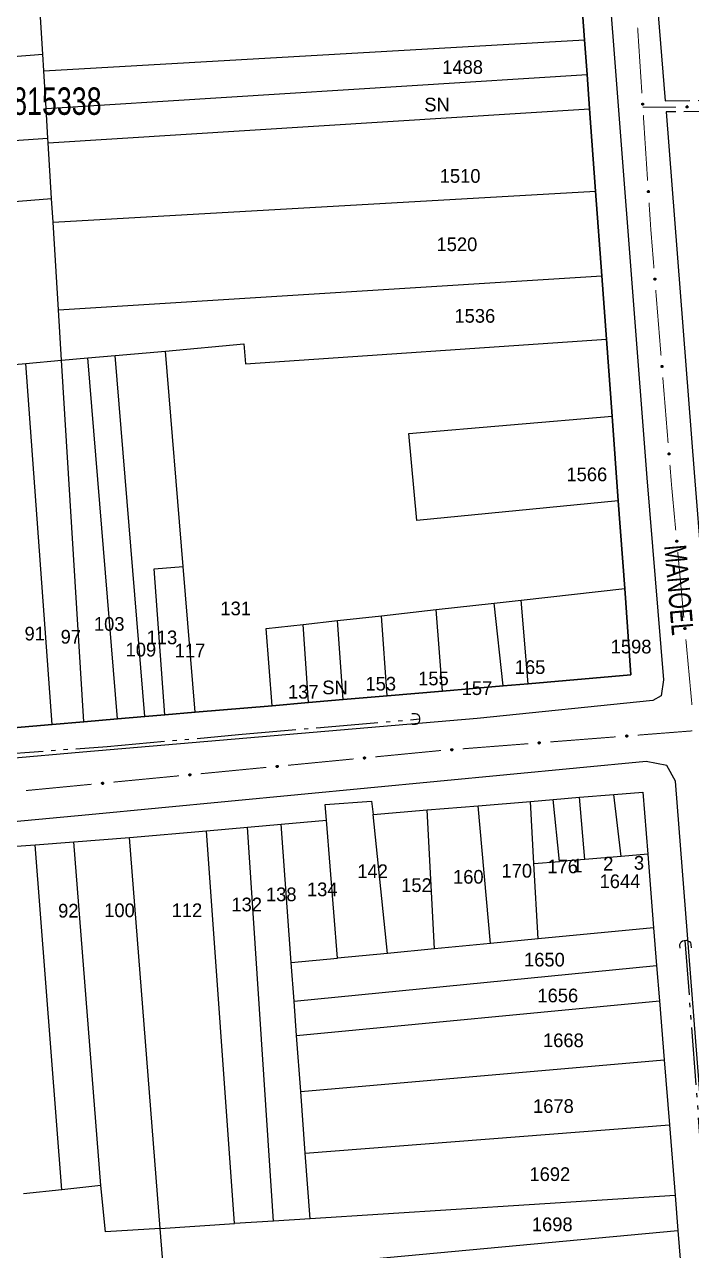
# Model space of a CAD drawing. Extents: x 201225 to 202591, y 4854937 to 4856079.
# Drawn here: x 201374.7 to 201496.4, y 4855197.8 to 4855421.5 of the extents above; entities that cross this region are included whole.
import ezdxf
from ezdxf.enums import TextEntityAlignment as Align

# ---------------------------------------------------------------- set-up
doc = ezdxf.new("R2010")
doc.units = 0
doc.header["$LTSCALE"] = 1.5
doc.header["$MEASUREMENT"] = 0
doc.linetypes.add('TRACO_05', pattern=[11, 7, -1, 0.5, -1, 0.5, -1])
doc.linetypes.add('TRACO_11', pattern=[8, 3, -1, 3, -1])
for name, color, linetype in [('CD_MALHA_LOTES', 7, 'CONTINUOUS'), ('CD_TXT_QUADRA', 2, 'CONTINUOUS'), ('HD-VALAS-DRENOS', 170, 'CONTINUOUS'), ('RU-QUADRA', 210, 'CONTINUOUS'), ('SV-BUEIRO-VALA', 7, 'CONTINUOUS'), ('SV-EIXO-RUA-PAV', 20, 'CONTINUOUS'), ('SV-RUA-PAVIM', 7, 'CONTINUOUS'), ('SV-TXT-RUA-PAV', 7, 'CONTINUOUS'), ('Th_NmrPort', 7, 'CONTINUOUS')]:
    doc.layers.add(name, color=color, linetype=linetype)
doc.styles.add('ARIAL', font='ARIAL.SHX')

# ---------------------------------------------------------------- blocks, each defined once
blk = doc.blocks.new('COD120', base_point=(202325.86, 4856054.02))
at = {"layer": 'SV-BUEIRO-VALA'}
blk.add_lwpolyline([(202324.86, 4856052.62), (202324.86, 4856053.203333), (202324.86, 4856053.290833), (202324.943333, 4856053.524167), (202325.11, 4856053.786667), (202325.36, 4856053.9325), (202325.693333, 4856054.02), (202326.026667, 4856054.02), (202326.36, 4856053.9325), (202326.61, 4856053.786667), (202326.776667, 4856053.524167), (202326.86, 4856053.290833), (202326.86, 4856053.203333), (202326.86, 4856052.62)], dxfattribs=at)

msp = doc.modelspace()

# ---------------------------------------------------------------- linework, layer by layer
at = {"layer": 'CD_MALHA_LOTES', "linetype": 'Continuous', "flags": 128}
for points in [[(201472.6, 4855477.05), (201476.87, 4855418.68)], [(201378.04, 4855416.07), (201377.02, 4855432.59)], [(201378.23, 4855413.05), (201476.87, 4855418.68)], [(201476.87, 4855418.68), (201477.33, 4855412.37)], [(201276.68, 4855408.1), (201378.04, 4855416.07)], [(201378.23, 4855413.05), (201378.04, 4855416.07)], [(201378.65, 4855406.18), (201378.23, 4855413.05)], [(201378.65, 4855406.18), (201477.33, 4855412.37)], [(201477.33, 4855412.37), (201477.79, 4855406.12)], [(201378.98, 4855400.76), (201378.65, 4855406.18)], [(201379.03, 4855399.91), (201477.79, 4855406.12)], [(201477.79, 4855406.12), (201478.89, 4855391.07)], [(201278, 4855393.84), (201378.98, 4855400.76)], [(201379.03, 4855399.91), (201378.98, 4855400.76)], [(201379.66, 4855389.77), (201379.03, 4855399.91)], [(201309.46, 4855384.11), (201379.66, 4855389.77)], [(201379.93, 4855385.45), (201379.66, 4855389.77)], [(201379.93, 4855385.45), (201478.89, 4855391.07)], [(201478.89, 4855391.07), (201480.02, 4855375.64)], [(201380.91, 4855369.45), (201379.93, 4855385.45)], [(201380.91, 4855369.45), (201480.02, 4855375.64)], [(201480.02, 4855375.64), (201480.86, 4855364.07)], [(201381.48, 4855360.24), (201380.91, 4855369.45)], [(201400.42, 4855361.92), (201414.73, 4855363.2)], [(201414.73, 4855363.2), (201415.01, 4855359.6)], [(201415.01, 4855359.6), (201480.86, 4855364.07)], [(201480.86, 4855364.07), (201481.89, 4855350.06)], [(201374.98, 4855359.66), (201381.48, 4855360.24)], [(201381.48, 4855360.24), (201386.25, 4855360.67)], [(201385.55, 4855294.26), (201381.48, 4855360.24)], [(201386.25, 4855360.67), (201391.27, 4855361.11)], [(201391.68, 4855294.79), (201386.25, 4855360.67)], [(201391.27, 4855361.11), (201400.42, 4855361.92)], [(201396.69, 4855295.22), (201391.27, 4855361.11)], [(201403.64, 4855322.63), (201400.42, 4855361.92)], [(201367.36, 4855358.99), (201374.98, 4855359.66)], [(201379.78, 4855293.77), (201374.98, 4855359.66)], [(201444.85, 4855346.89), (201481.89, 4855350.06)], [(201481.89, 4855350.06), (201483.02, 4855334.6)], [(201446.28, 4855331), (201444.85, 4855346.89)], [(201483.02, 4855334.6), (201446.28, 4855331)], [(201483.02, 4855334.6), (201484.19, 4855318.6)], [(201400.32, 4855295.53), (201398.39, 4855322.18), (201403.64, 4855322.63)], [(201405.83, 4855296), (201403.64, 4855322.63)], [(201465.28, 4855316.48), (201484.19, 4855318.6)], [(201484.19, 4855318.6), (201485.34, 4855302.81)], [(201449.83, 4855314.75), (201460.41, 4855315.93)], [(201460.41, 4855315.93), (201465.28, 4855316.48)], [(201462.03, 4855300.82), (201460.41, 4855315.93)], [(201466.58, 4855301.21), (201465.28, 4855316.48)], [(201431.84, 4855312.73), (201439.81, 4855313.63)], [(201439.81, 4855313.63), (201449.83, 4855314.75)], [(201440.87, 4855299), (201439.81, 4855313.63)], [(201450.96, 4855299.87), (201449.83, 4855314.75)], [(201418.77, 4855311.27), (201425.54, 4855312.03)], [(201419.87, 4855297.2), (201418.77, 4855311.27)], [(201425.54, 4855312.03), (201431.84, 4855312.73)], [(201426.5, 4855297.77), (201425.54, 4855312.03)], [(201432.83, 4855298.31), (201431.84, 4855312.73)], [(201485.34, 4855302.81), (201466.58, 4855301.21)], [(201450.96, 4855299.87), (201440.87, 4855299)], [(201462.03, 4855300.82), (201450.96, 4855299.87)], [(201466.58, 4855301.21), (201462.03, 4855300.82)], [(201419.87, 4855297.2), (201405.83, 4855296)], [(201426.5, 4855297.77), (201419.87, 4855297.2)], [(201432.83, 4855298.31), (201426.5, 4855297.77)], [(201440.87, 4855299), (201432.83, 4855298.31)], [(201396.69, 4855295.22), (201391.68, 4855294.79)], [(201400.32, 4855295.53), (201396.69, 4855295.22)], [(201405.83, 4855296), (201400.32, 4855295.53)], [(201379.78, 4855293.77), (201372.72, 4855293.16)], [(201385.55, 4855294.26), (201379.78, 4855293.77)], [(201391.68, 4855294.79), (201385.55, 4855294.26)], [(201429.57, 4855279.16), (201438.03, 4855279.78)], [(201438.03, 4855279.78), (201438.29, 4855277.35)], [(201457.47, 4855278.95), (201466.99, 4855279.74)], [(201466.99, 4855279.74), (201471.12, 4855280.08)], [(201467.64, 4855268.42), (201466.99, 4855279.74)], [(201471.12, 4855280.08), (201475.97, 4855280.49)], [(201472.33, 4855268.8), (201471.12, 4855280.08)], [(201475.97, 4855280.49), (201482.19, 4855281.01)], [(201476.91, 4855269.17), (201475.97, 4855280.49)], [(201482.19, 4855281.01), (201487.47, 4855281.45)], [(201483.56, 4855269.7), (201482.19, 4855281.01)], [(201487.47, 4855281.45), (201488.39, 4855270.09)], [(201429.8, 4855276.29), (201429.57, 4855279.16)], [(201438.29, 4855277.35), (201448.18, 4855278.18)], [(201440.94, 4855252.01), (201438.29, 4855277.35)], [(201448.18, 4855278.18), (201457.47, 4855278.95)], [(201449.48, 4855252.84), (201448.18, 4855278.18)], [(201459.72, 4855253.82), (201457.47, 4855278.95)], [(201407.94, 4855274.38), (201415.37, 4855275.03)], [(201415.37, 4855275.03), (201421.53, 4855275.57)], [(201420.15, 4855203.15), (201415.37, 4855275.03)], [(201421.53, 4855275.57), (201429.8, 4855276.29)], [(201423.38, 4855250.32), (201421.53, 4855275.57)], [(201431.84, 4855251.14), (201429.8, 4855276.29)], [(201383.75, 4855272.37), (201393.88, 4855273.15)], [(201393.88, 4855273.15), (201407.94, 4855274.38)], [(201399.48, 4855201.83), (201393.88, 4855273.15)], [(201413.05, 4855202.7), (201407.94, 4855274.38)], [(201368.95, 4855271.24), (201376.66, 4855271.83)], [(201376.66, 4855271.83), (201383.75, 4855272.37)], [(201381.51, 4855208.89), (201376.66, 4855271.83)], [(201388.65, 4855209.67), (201383.75, 4855272.37)], [(201467.64, 4855268.42), (201472.33, 4855268.8)], [(201468.43, 4855254.66), (201467.64, 4855268.42)], [(201476.91, 4855269.17), (201472.33, 4855268.8)], [(201483.56, 4855269.7), (201476.91, 4855269.17)], [(201488.39, 4855270.09), (201483.56, 4855269.7)], [(201488.39, 4855270.09), (201489.47, 4855256.69)], [(201468.43, 4855254.66), (201459.72, 4855253.82)], [(201489.47, 4855256.69), (201468.43, 4855254.66)], [(201489.47, 4855256.69), (201490.02, 4855249.81)], [(201449.48, 4855252.84), (201440.94, 4855252.01)], [(201459.72, 4855253.82), (201449.48, 4855252.84)], [(201423.38, 4855250.32), (201431.84, 4855251.14)], [(201423.89, 4855243.32), (201423.38, 4855250.32)], [(201440.94, 4855252.01), (201431.84, 4855251.14)], [(201423.89, 4855243.32), (201490.02, 4855249.81)], [(201490.02, 4855249.81), (201490.54, 4855243.34)], [(201424.36, 4855237), (201423.89, 4855243.32)], [(201424.36, 4855237), (201490.54, 4855243.34)], [(201490.54, 4855243.34), (201491.41, 4855232.57)], [(201425.1, 4855226.82), (201424.36, 4855237)], [(201425.1, 4855226.82), (201491.41, 4855232.57)], [(201491.41, 4855232.57), (201492.36, 4855220.72)], [(201425.93, 4855215.56), (201425.1, 4855226.82)], [(201425.93, 4855215.56), (201492.36, 4855220.72)], [(201492.36, 4855220.72), (201493.4, 4855207.84)], [(201426.81, 4855203.58), (201425.93, 4855215.56)], [(201381.51, 4855208.89), (201374.57, 4855208.12)], [(201388.65, 4855209.67), (201381.51, 4855208.89)], [(201389.48, 4855201.19), (201388.65, 4855209.67)], [(201493.4, 4855207.84), (201426.81, 4855203.58)], [(201493.4, 4855207.84), (201493.91, 4855201.42)], [(201426.81, 4855203.58), (201420.15, 4855203.15)], [(201399.48, 4855201.83), (201389.48, 4855201.19)], [(201399.48, 4855201.83), (201413.05, 4855202.7)], [(201400.2, 4855192.74), (201399.48, 4855201.83)], [(201400.2, 4855192.74), (201493.91, 4855201.42)], [(201420.15, 4855203.15), (201413.05, 4855202.7)], [(201493.91, 4855201.42), (201494.39, 4855195.5)]]:
    msp.add_lwpolyline(points, dxfattribs=at)
at = {"layer": 'HD-VALAS-DRENOS', "linetype": 'TRACO_05'}
for points in [[(201367.64, 4855288.15, 9.27), (201389.78, 4855289.77, 9.9), (201413.75, 4855291.92, 10.26), (201428.7, 4855293.24, 10.26), (201446.79, 4855294.78, 10.77)], [(201455.68, 4855101.19, 10.49), (201500.25, 4855105.43, 10.49), (201503.99, 4855106.69, 10.49), (201505.85, 4855109.63, 10.49), (201505.85, 4855114.15, 10.49), (201498.47, 4855211.55, 10.47), (201495.23, 4855254.39, 10.62)]]:
    msp.add_polyline3d(points, dxfattribs=at)
at = {"layer": 'RU-QUADRA', "linetype": 'Continuous', "flags": 128}
for points in [[(201372.72, 4855293.16), (201379.78, 4855293.77), (201385.55, 4855294.26), (201391.68, 4855294.79), (201396.69, 4855295.22), (201400.32, 4855295.53), (201405.83, 4855296), (201419.87, 4855297.2), (201426.5, 4855297.77), (201432.83, 4855298.31), (201440.87, 4855299), (201450.96, 4855299.87), (201462.03, 4855300.82), (201466.58, 4855301.21), (201485.34, 4855302.81), (201484.19, 4855318.6), (201483.02, 4855334.6), (201481.89, 4855350.06), (201480.86, 4855364.07), (201480.02, 4855375.64), (201478.89, 4855391.07), (201477.79, 4855406.12), (201477.33, 4855412.37), (201476.87, 4855418.68), (201472.6, 4855477.05)], [(201368.95, 4855271.24), (201376.66, 4855271.83), (201383.75, 4855272.37), (201393.88, 4855273.15), (201407.94, 4855274.38), (201415.37, 4855275.03), (201421.53, 4855275.57), (201429.8, 4855276.29), (201429.57, 4855279.16), (201438.03, 4855279.78), (201438.29, 4855277.35), (201448.18, 4855278.18), (201457.47, 4855278.95), (201466.99, 4855279.74), (201471.12, 4855280.08), (201475.97, 4855280.49), (201482.19, 4855281.01), (201487.47, 4855281.45), (201488.39, 4855270.09), (201489.47, 4855256.69), (201490.02, 4855249.81), (201490.54, 4855243.34), (201491.41, 4855232.57), (201492.36, 4855220.72), (201493.4, 4855207.84), (201493.91, 4855201.42), (201494.39, 4855195.5)]]:
    msp.add_lwpolyline(points, dxfattribs=at)
at = {"layer": 'SV-EIXO-RUA-PAV', "const_width": 0.18}
for points in [[(201486.55, 4855420.93), (201487.33, 4855408.96)], [(201487.56, 4855406.39), (201487.5, 4855406.39)], [(201493.56, 4855406.44), (201487.56, 4855406.39)], [(201487.59, 4855404.97), (201488.37, 4855392.99)], [(201488.63, 4855389), (201488.9, 4855385.01)], [(201488.9, 4855385.01), (201488.94, 4855384.32)], [(201488.94, 4855384.32), (201489.53, 4855377.03)], [(201489.85, 4855373.05), (201490.82, 4855361.09)], [(201491.14, 4855357.1), (201492.11, 4855345.14)], [(201492.44, 4855341.15), (201492.68, 4855338.16)], [(201492.68, 4855338.16), (201492.74, 4855337.4)], [(201492.74, 4855337.4), (201493.5, 4855329.2)], [(201493.87, 4855325.22), (201494.98, 4855313.27)], [(201495.35, 4855309.29), (201496.46, 4855297.34)], [(201486.56, 4855291.83), (201496.53, 4855292.61)], [(201470.61, 4855290.59), (201482.57, 4855291.52)], [(201438.73, 4855287.87), (201450.67, 4855289.03)], [(201454.66, 4855289.34), (201466.62, 4855290.27)], [(201406.87, 4855284.79), (201418.82, 4855285.95)], [(201422.8, 4855286.33), (201434.74, 4855287.49)], [(201390.95, 4855283.26), (201402.89, 4855284.41)], [(201375.02, 4855281.72), (201386.97, 4855282.87)]]:
    msp.add_lwpolyline(points, dxfattribs=at)
at = {"layer": 'SV-EIXO-RUA-PAV'}
for points in [[(201487.56, 4855407.11), (201487.6, 4855407.08), (201487.63, 4855407.05), (201487.64, 4855407.01), (201487.64, 4855406.98), (201487.64, 4855406.94), (201487.63, 4855406.91), (201487.62, 4855406.87), (201487.59, 4855406.83), (201487.55, 4855406.81), (201487.51, 4855406.79), (201487.48, 4855406.79), (201487.44, 4855406.79), (201487.41, 4855406.8), (201487.37, 4855406.82), (201487.33, 4855406.85), (201487.31, 4855406.89), (201487.3, 4855406.92), (201487.29, 4855406.96), (201487.29, 4855406.99), (201487.3, 4855407.03), (201487.32, 4855407.06), (201487.35, 4855407.1), (201487.39, 4855407.12), (201487.42, 4855407.14), (201487.46, 4855407.14), (201487.49, 4855407.14), (201487.53, 4855407.13), (201487.56, 4855407.11)], [(201495.71, 4855406.35), (201495.67, 4855406.31), (201495.64, 4855406.29), (201495.6, 4855406.28), (201495.57, 4855406.28), (201495.53, 4855406.28), (201495.5, 4855406.29), (201495.46, 4855406.31), (201495.43, 4855406.34), (201495.4, 4855406.38), (201495.39, 4855406.42), (201495.39, 4855406.45), (201495.39, 4855406.49), (201495.4, 4855406.52), (201495.42, 4855406.56), (201495.46, 4855406.59), (201495.49, 4855406.62), (201495.53, 4855406.63), (201495.57, 4855406.63), (201495.6, 4855406.63), (201495.64, 4855406.62), (201495.67, 4855406.59), (201495.71, 4855406.56), (201495.73, 4855406.52), (201495.74, 4855406.49), (201495.74, 4855406.45), (201495.74, 4855406.42), (201495.73, 4855406.38), (201495.71, 4855406.35)], [(201488.61, 4855391.15), (201488.64, 4855391.12), (201488.67, 4855391.08), (201488.68, 4855391.05), (201488.68, 4855391.01), (201488.68, 4855390.98), (201488.68, 4855390.94), (201488.66, 4855390.9), (201488.63, 4855390.87), (201488.59, 4855390.84), (201488.55, 4855390.83), (201488.52, 4855390.82), (201488.48, 4855390.82), (201488.45, 4855390.83), (201488.41, 4855390.85), (201488.37, 4855390.88), (201488.35, 4855390.92), (201488.34, 4855390.95), (201488.33, 4855390.99), (201488.33, 4855391.03), (201488.34, 4855391.06), (201488.36, 4855391.1), (201488.39, 4855391.13), (201488.43, 4855391.16), (201488.46, 4855391.17), (201488.5, 4855391.18), (201488.53, 4855391.18), (201488.57, 4855391.17), (201488.61, 4855391.15)], [(201489.79, 4855375.19), (201489.83, 4855375.16), (201489.85, 4855375.13), (201489.87, 4855375.09), (201489.87, 4855375.06), (201489.87, 4855375.02), (201489.86, 4855374.99), (201489.85, 4855374.95), (201489.81, 4855374.91), (201489.78, 4855374.89), (201489.74, 4855374.87), (201489.71, 4855374.87), (201489.67, 4855374.87), (201489.64, 4855374.88), (201489.6, 4855374.9), (201489.56, 4855374.93), (201489.54, 4855374.96), (201489.52, 4855375), (201489.52, 4855375.03), (201489.52, 4855375.07), (201489.53, 4855375.1), (201489.55, 4855375.14), (201489.58, 4855375.18), (201489.61, 4855375.2), (201489.65, 4855375.21), (201489.68, 4855375.22), (201489.72, 4855375.22), (201489.75, 4855375.21), (201489.79, 4855375.19)], [(201491.08, 4855359.25), (201491.12, 4855359.21), (201491.14, 4855359.18), (201491.16, 4855359.15), (201491.16, 4855359.11), (201491.16, 4855359.08), (201491.15, 4855359.04), (201491.14, 4855359), (201491.11, 4855358.96), (201491.07, 4855358.94), (201491.04, 4855358.93), (201491, 4855358.92), (201490.97, 4855358.92), (201490.93, 4855358.93), (201490.89, 4855358.95), (201490.85, 4855358.98), (201490.83, 4855359.01), (201490.82, 4855359.05), (201490.81, 4855359.08), (201490.81, 4855359.12), (201490.82, 4855359.15), (201490.84, 4855359.19), (201490.87, 4855359.23), (201490.9, 4855359.25), (201490.94, 4855359.27), (201490.97, 4855359.27), (201491.01, 4855359.27), (201491.04, 4855359.27), (201491.08, 4855359.25)], [(201492.37, 4855343.3), (201492.41, 4855343.27), (201492.44, 4855343.23), (201492.45, 4855343.2), (201492.45, 4855343.16), (201492.45, 4855343.13), (201492.45, 4855343.09), (201492.43, 4855343.05), (201492.4, 4855343.02), (201492.36, 4855342.99), (201492.33, 4855342.98), (201492.29, 4855342.97), (201492.26, 4855342.97), (201492.22, 4855342.98), (201492.18, 4855343), (201492.15, 4855343.03), (201492.12, 4855343.07), (201492.11, 4855343.1), (201492.1, 4855343.14), (201492.1, 4855343.17), (201492.11, 4855343.21), (201492.13, 4855343.24), (201492.16, 4855343.28), (201492.19, 4855343.31), (201492.23, 4855343.32), (201492.26, 4855343.32), (201492.3, 4855343.32), (201492.33, 4855343.32), (201492.37, 4855343.3)], [(201493.78, 4855327.36), (201493.82, 4855327.33), (201493.85, 4855327.3), (201493.86, 4855327.26), (201493.87, 4855327.23), (201493.87, 4855327.19), (201493.86, 4855327.16), (201493.84, 4855327.12), (201493.81, 4855327.08), (201493.77, 4855327.06), (201493.74, 4855327.04), (201493.71, 4855327.03), (201493.67, 4855327.03), (201493.64, 4855327.04), (201493.6, 4855327.06), (201493.56, 4855327.09), (201493.53, 4855327.13), (201493.52, 4855327.16), (201493.51, 4855327.2), (201493.51, 4855327.23), (201493.52, 4855327.27), (201493.54, 4855327.31), (201493.57, 4855327.34), (201493.61, 4855327.37), (201493.64, 4855327.38), (201493.67, 4855327.39), (201493.71, 4855327.39), (201493.75, 4855327.38), (201493.78, 4855327.36)], [(201495.26, 4855311.43), (201495.3, 4855311.4), (201495.33, 4855311.37), (201495.34, 4855311.33), (201495.35, 4855311.3), (201495.35, 4855311.26), (201495.34, 4855311.23), (201495.32, 4855311.19), (201495.29, 4855311.15), (201495.26, 4855311.13), (201495.22, 4855311.11), (201495.19, 4855311.1), (201495.15, 4855311.1), (201495.12, 4855311.11), (201495.08, 4855311.13), (201495.04, 4855311.16), (201495.01, 4855311.2), (201495, 4855311.23), (201495, 4855311.26), (201495, 4855311.3), (201495, 4855311.34), (201495.02, 4855311.37), (201495.05, 4855311.41), (201495.09, 4855311.44), (201495.12, 4855311.45), (201495.15, 4855311.46), (201495.19, 4855311.46), (201495.23, 4855311.45), (201495.26, 4855311.43)], [(201468.46, 4855290.53), (201468.49, 4855290.57), (201468.53, 4855290.59), (201468.56, 4855290.61), (201468.6, 4855290.61), (201468.63, 4855290.61), (201468.67, 4855290.6), (201468.71, 4855290.58), (201468.74, 4855290.55), (201468.77, 4855290.52), (201468.78, 4855290.48), (201468.79, 4855290.45), (201468.79, 4855290.41), (201468.78, 4855290.38), (201468.76, 4855290.34), (201468.73, 4855290.3), (201468.7, 4855290.28), (201468.66, 4855290.26), (201468.63, 4855290.26), (201468.59, 4855290.26), (201468.55, 4855290.27), (201468.52, 4855290.28), (201468.48, 4855290.32), (201468.45, 4855290.35), (201468.44, 4855290.38), (201468.44, 4855290.42), (201468.44, 4855290.46), (201468.44, 4855290.49), (201468.46, 4855290.53)], [(201484.42, 4855291.78), (201484.45, 4855291.81), (201484.48, 4855291.84), (201484.52, 4855291.85), (201484.55, 4855291.86), (201484.59, 4855291.86), (201484.62, 4855291.85), (201484.66, 4855291.83), (201484.7, 4855291.8), (201484.72, 4855291.76), (201484.74, 4855291.73), (201484.74, 4855291.69), (201484.74, 4855291.66), (201484.73, 4855291.62), (201484.71, 4855291.58), (201484.68, 4855291.55), (201484.65, 4855291.52), (201484.61, 4855291.51), (201484.58, 4855291.5), (201484.54, 4855291.5), (201484.51, 4855291.51), (201484.47, 4855291.53), (201484.43, 4855291.56), (201484.41, 4855291.6), (201484.39, 4855291.63), (201484.39, 4855291.67), (201484.39, 4855291.7), (201484.39, 4855291.74), (201484.42, 4855291.78)], [(201452.51, 4855289.28), (201452.54, 4855289.32), (201452.58, 4855289.35), (201452.61, 4855289.36), (201452.65, 4855289.36), (201452.68, 4855289.36), (201452.72, 4855289.36), (201452.76, 4855289.34), (201452.79, 4855289.31), (201452.82, 4855289.27), (201452.83, 4855289.24), (201452.84, 4855289.2), (201452.84, 4855289.17), (201452.83, 4855289.13), (201452.81, 4855289.09), (201452.78, 4855289.05), (201452.74, 4855289.03), (201452.71, 4855289.02), (201452.67, 4855289.01), (201452.64, 4855289.01), (201452.6, 4855289.02), (201452.57, 4855289.04), (201452.53, 4855289.07), (201452.5, 4855289.1), (201452.49, 4855289.14), (201452.49, 4855289.17), (201452.49, 4855289.21), (201452.49, 4855289.24), (201452.51, 4855289.28)], [(201420.66, 4855286.24), (201420.69, 4855286.28), (201420.72, 4855286.3), (201420.76, 4855286.32), (201420.79, 4855286.32), (201420.82, 4855286.32), (201420.86, 4855286.31), (201420.9, 4855286.3), (201420.94, 4855286.27), (201420.96, 4855286.23), (201420.98, 4855286.2), (201420.98, 4855286.16), (201420.98, 4855286.13), (201420.97, 4855286.09), (201420.96, 4855286.05), (201420.93, 4855286.01), (201420.89, 4855285.99), (201420.86, 4855285.98), (201420.82, 4855285.97), (201420.79, 4855285.97), (201420.75, 4855285.98), (201420.71, 4855285.99), (201420.68, 4855286.03), (201420.65, 4855286.06), (201420.64, 4855286.09), (201420.63, 4855286.13), (201420.63, 4855286.16), (201420.64, 4855286.2), (201420.66, 4855286.24)], [(201436.58, 4855287.78), (201436.61, 4855287.81), (201436.65, 4855287.84), (201436.68, 4855287.86), (201436.71, 4855287.86), (201436.75, 4855287.86), (201436.79, 4855287.85), (201436.82, 4855287.84), (201436.86, 4855287.81), (201436.89, 4855287.77), (201436.9, 4855287.74), (201436.91, 4855287.7), (201436.91, 4855287.67), (201436.9, 4855287.63), (201436.88, 4855287.59), (201436.85, 4855287.55), (201436.82, 4855287.53), (201436.78, 4855287.51), (201436.75, 4855287.51), (201436.71, 4855287.51), (201436.68, 4855287.52), (201436.64, 4855287.53), (201436.6, 4855287.57), (201436.58, 4855287.6), (201436.56, 4855287.63), (201436.56, 4855287.67), (201436.56, 4855287.7), (201436.56, 4855287.74), (201436.58, 4855287.78)], [(201404.73, 4855284.7), (201404.76, 4855284.74), (201404.79, 4855284.76), (201404.83, 4855284.78), (201404.86, 4855284.78), (201404.9, 4855284.78), (201404.93, 4855284.77), (201404.97, 4855284.76), (201405.01, 4855284.73), (201405.04, 4855284.69), (201405.05, 4855284.66), (201405.06, 4855284.62), (201405.06, 4855284.59), (201405.05, 4855284.55), (201405.03, 4855284.51), (201405, 4855284.47), (201404.97, 4855284.45), (201404.93, 4855284.44), (201404.9, 4855284.43), (201404.86, 4855284.43), (201404.83, 4855284.44), (201404.79, 4855284.45), (201404.75, 4855284.49), (201404.72, 4855284.52), (201404.71, 4855284.55), (201404.71, 4855284.59), (201404.7, 4855284.62), (201404.71, 4855284.66), (201404.73, 4855284.7)], [(201388.8, 4855283.16), (201388.83, 4855283.2), (201388.87, 4855283.22), (201388.9, 4855283.24), (201388.94, 4855283.24), (201388.97, 4855283.24), (201389.01, 4855283.23), (201389.05, 4855283.22), (201389.08, 4855283.19), (201389.11, 4855283.15), (201389.13, 4855283.12), (201389.13, 4855283.08), (201389.13, 4855283.05), (201389.12, 4855283.01), (201389.11, 4855282.97), (201389.07, 4855282.93), (201389.04, 4855282.91), (201389.01, 4855282.9), (201388.97, 4855282.89), (201388.94, 4855282.89), (201388.9, 4855282.9), (201388.86, 4855282.92), (201388.82, 4855282.95), (201388.8, 4855282.98), (201388.79, 4855283.01), (201388.78, 4855283.05), (201388.78, 4855283.08), (201388.78, 4855283.12), (201388.8, 4855283.16)]]:
    msp.add_lwpolyline(points, close=True, dxfattribs=at)
for points in [[(201487.29, 4855406.99), (201487.31, 4855406.89)], [(201487.3, 4855407.03), (201487.33, 4855406.85)], [(201487.3, 4855407), (201487.32, 4855406.87)], [(201487.31, 4855407.04), (201487.35, 4855406.84)], [(201487.32, 4855407.06), (201487.37, 4855406.82)], [(201487.34, 4855407.08), (201487.39, 4855406.81)], [(201487.35, 4855407.1), (201487.41, 4855406.8)], [(201487.37, 4855407.11), (201487.42, 4855406.8)], [(201487.39, 4855407.12), (201487.44, 4855406.79)], [(201487.4, 4855407.13), (201487.46, 4855406.79)], [(201487.42, 4855407.14), (201487.48, 4855406.79)], [(201487.44, 4855407.14), (201487.49, 4855406.79)], [(201487.46, 4855407.14), (201487.51, 4855406.79)], [(201487.48, 4855407.14), (201487.53, 4855406.81)], [(201487.49, 4855407.14), (201487.55, 4855406.81)], [(201487.51, 4855407.13), (201487.57, 4855406.82)], [(201487.53, 4855407.13), (201487.59, 4855406.83)], [(201487.54, 4855407.12), (201487.6, 4855406.85)], [(201487.56, 4855407.11), (201487.62, 4855406.87)], [(201487.58, 4855407.1), (201487.62, 4855406.9)], [(201487.6, 4855407.08), (201487.63, 4855406.91)], [(201487.62, 4855407.06), (201487.64, 4855406.93)], [(201487.63, 4855407.05), (201487.64, 4855406.94)], [(201495.73, 4855406.52), (201495.39, 4855406.49)], [(201495.73, 4855406.51), (201495.39, 4855406.47)], [(201495.74, 4855406.49), (201495.39, 4855406.45)], [(201495.74, 4855406.47), (201495.39, 4855406.44)], [(201495.74, 4855406.45), (201495.39, 4855406.42)], [(201495.71, 4855406.56), (201495.4, 4855406.52)], [(201495.72, 4855406.54), (201495.4, 4855406.51)], [(201495.74, 4855406.44), (201495.4, 4855406.4)], [(201495.74, 4855406.42), (201495.4, 4855406.38)], [(201495.67, 4855406.59), (201495.42, 4855406.56)], [(201495.69, 4855406.58), (201495.42, 4855406.54)], [(201495.73, 4855406.4), (201495.42, 4855406.36)], [(201495.73, 4855406.38), (201495.43, 4855406.34)], [(201495.65, 4855406.6), (201495.45, 4855406.58)], [(201495.72, 4855406.37), (201495.45, 4855406.33)], [(201495.64, 4855406.62), (201495.46, 4855406.59)], [(201495.71, 4855406.35), (201495.46, 4855406.31)], [(201495.61, 4855406.62), (201495.48, 4855406.61)], [(201495.6, 4855406.63), (201495.49, 4855406.62)], [(201495.69, 4855406.33), (201495.49, 4855406.3)], [(201495.67, 4855406.31), (201495.5, 4855406.29)], [(201495.65, 4855406.3), (201495.52, 4855406.29)], [(201495.64, 4855406.29), (201495.53, 4855406.28)], [(201488.36, 4855391.1), (201488.41, 4855390.85)], [(201488.38, 4855391.11), (201488.43, 4855390.85)], [(201488.39, 4855391.13), (201488.45, 4855390.83)], [(201488.41, 4855391.14), (201488.47, 4855390.83)], [(201488.43, 4855391.16), (201488.48, 4855390.82)], [(201488.44, 4855391.16), (201488.5, 4855390.83)], [(201488.46, 4855391.17), (201488.52, 4855390.82)], [(201488.48, 4855391.17), (201488.53, 4855390.83)], [(201488.5, 4855391.18), (201488.55, 4855390.83)], [(201488.52, 4855391.17), (201488.57, 4855390.84)], [(201488.53, 4855391.18), (201488.59, 4855390.84)], [(201488.55, 4855391.17), (201488.61, 4855390.86)], [(201488.57, 4855391.17), (201488.63, 4855390.87)], [(201488.58, 4855391.16), (201488.64, 4855390.89)], [(201488.61, 4855391.15), (201488.66, 4855390.9)], [(201488.62, 4855391.13), (201488.67, 4855390.93)], [(201488.64, 4855391.12), (201488.68, 4855390.94)], [(201488.66, 4855391.1), (201488.68, 4855390.97)], [(201488.67, 4855391.08), (201488.68, 4855390.98)], [(201488.33, 4855391.03), (201488.35, 4855390.92)], [(201488.34, 4855391.06), (201488.37, 4855390.88)], [(201488.34, 4855391.04), (201488.36, 4855390.91)], [(201488.35, 4855391.07), (201488.39, 4855390.88)], [(201489.52, 4855375.08), (201489.55, 4855374.95)], [(201489.52, 4855375.07), (201489.54, 4855374.96)], [(201489.53, 4855375.1), (201489.56, 4855374.93)], [(201489.54, 4855375.12), (201489.58, 4855374.92)], [(201489.55, 4855375.14), (201489.6, 4855374.9)], [(201489.56, 4855375.15), (201489.62, 4855374.89)], [(201489.58, 4855375.18), (201489.64, 4855374.88)], [(201489.59, 4855375.19), (201489.65, 4855374.88)], [(201489.61, 4855375.2), (201489.67, 4855374.87)], [(201489.63, 4855375.2), (201489.69, 4855374.87)], [(201489.65, 4855375.21), (201489.71, 4855374.87)], [(201489.66, 4855375.21), (201489.72, 4855374.87)], [(201489.68, 4855375.22), (201489.74, 4855374.87)], [(201489.7, 4855375.22), (201489.76, 4855374.89)], [(201489.72, 4855375.22), (201489.78, 4855374.89)], [(201489.73, 4855375.21), (201489.8, 4855374.9)], [(201489.75, 4855375.21), (201489.81, 4855374.91)], [(201489.77, 4855375.2), (201489.83, 4855374.93)], [(201489.79, 4855375.19), (201489.85, 4855374.95)], [(201489.81, 4855375.18), (201489.85, 4855374.98)], [(201489.83, 4855375.16), (201489.86, 4855374.99)], [(201489.84, 4855375.14), (201489.86, 4855375.01)], [(201489.85, 4855375.13), (201489.87, 4855375.02)], [(201490.81, 4855359.12), (201490.83, 4855359.01)], [(201490.82, 4855359.15), (201490.85, 4855358.98)], [(201490.82, 4855359.13), (201490.84, 4855359)], [(201490.83, 4855359.17), (201490.87, 4855358.97)], [(201490.84, 4855359.19), (201490.89, 4855358.95)], [(201490.85, 4855359.21), (201490.91, 4855358.94)], [(201490.87, 4855359.23), (201490.93, 4855358.93)], [(201490.89, 4855359.24), (201490.95, 4855358.93)], [(201490.9, 4855359.25), (201490.97, 4855358.92)], [(201490.92, 4855359.26), (201490.98, 4855358.92)], [(201490.94, 4855359.27), (201491, 4855358.92)], [(201490.95, 4855359.27), (201491.01, 4855358.92)], [(201490.97, 4855359.27), (201491.04, 4855358.93)], [(201490.99, 4855359.27), (201491.05, 4855358.94)], [(201491.01, 4855359.27), (201491.07, 4855358.94)], [(201491.03, 4855359.26), (201491.09, 4855358.96)], [(201491.04, 4855359.27), (201491.11, 4855358.96)], [(201491.06, 4855359.25), (201491.12, 4855358.99)], [(201491.08, 4855359.25), (201491.14, 4855359)], [(201491.1, 4855359.23), (201491.14, 4855359.03)], [(201491.12, 4855359.21), (201491.15, 4855359.04)], [(201491.13, 4855359.2), (201491.16, 4855359.07)], [(201491.14, 4855359.18), (201491.16, 4855359.08)], [(201492.1, 4855343.17), (201492.12, 4855343.07)], [(201492.11, 4855343.21), (201492.15, 4855343.03)], [(201492.11, 4855343.18), (201492.13, 4855343.05)], [(201492.12, 4855343.22), (201492.16, 4855343.02)], [(201492.13, 4855343.24), (201492.18, 4855343)], [(201492.15, 4855343.26), (201492.2, 4855342.99)], [(201492.16, 4855343.28), (201492.22, 4855342.98)], [(201492.18, 4855343.29), (201492.24, 4855342.98)], [(201492.19, 4855343.31), (201492.26, 4855342.97)], [(201492.21, 4855343.31), (201492.27, 4855342.97)], [(201492.23, 4855343.32), (201492.29, 4855342.97)], [(201492.25, 4855343.32), (201492.31, 4855342.98)], [(201492.26, 4855343.32), (201492.33, 4855342.98)], [(201492.28, 4855343.32), (201492.34, 4855342.99)], [(201492.3, 4855343.32), (201492.36, 4855342.99)], [(201492.32, 4855343.32), (201492.38, 4855343.01)], [(201492.33, 4855343.32), (201492.4, 4855343.02)], [(201492.35, 4855343.31), (201492.41, 4855343.04)], [(201492.37, 4855343.3), (201492.43, 4855343.05)], [(201492.39, 4855343.28), (201492.44, 4855343.08)], [(201492.41, 4855343.27), (201492.45, 4855343.09)], [(201492.43, 4855343.25), (201492.45, 4855343.12)], [(201492.44, 4855343.23), (201492.45, 4855343.13)], [(201493.51, 4855327.23), (201493.53, 4855327.13)], [(201493.52, 4855327.27), (201493.56, 4855327.09)], [(201493.52, 4855327.25), (201493.55, 4855327.12)], [(201493.53, 4855327.28), (201493.58, 4855327.08)], [(201493.54, 4855327.31), (201493.6, 4855327.06)], [(201493.56, 4855327.32), (201493.62, 4855327.06)], [(201493.57, 4855327.34), (201493.64, 4855327.04)], [(201493.59, 4855327.35), (201493.65, 4855327.04)], [(201493.61, 4855327.37), (201493.67, 4855327.03)], [(201493.62, 4855327.37), (201493.69, 4855327.04)], [(201493.64, 4855327.38), (201493.71, 4855327.03)], [(201493.66, 4855327.38), (201493.72, 4855327.04)], [(201493.67, 4855327.39), (201493.74, 4855327.04)], [(201493.69, 4855327.38), (201493.76, 4855327.05)], [(201493.71, 4855327.39), (201493.77, 4855327.06)], [(201493.73, 4855327.38), (201493.79, 4855327.07)], [(201493.75, 4855327.38), (201493.81, 4855327.08)], [(201493.76, 4855327.37), (201493.82, 4855327.1)], [(201493.78, 4855327.36), (201493.84, 4855327.12)], [(201493.8, 4855327.34), (201493.85, 4855327.15)], [(201493.82, 4855327.33), (201493.86, 4855327.16)], [(201493.84, 4855327.31), (201493.86, 4855327.18)], [(201493.85, 4855327.3), (201493.87, 4855327.19)], [(201495, 4855311.34), (201495.04, 4855311.16)], [(201495, 4855311.31), (201495.03, 4855311.18)], [(201495, 4855311.3), (201495.01, 4855311.2)], [(201495.01, 4855311.35), (201495.06, 4855311.15)], [(201495.02, 4855311.37), (201495.08, 4855311.13)], [(201495.04, 4855311.39), (201495.1, 4855311.12)], [(201495.05, 4855311.41), (201495.12, 4855311.11)], [(201495.07, 4855311.42), (201495.13, 4855311.11)], [(201495.09, 4855311.44), (201495.15, 4855311.1)], [(201495.1, 4855311.44), (201495.17, 4855311.11)], [(201495.12, 4855311.45), (201495.19, 4855311.1)], [(201495.14, 4855311.45), (201495.2, 4855311.11)], [(201495.15, 4855311.46), (201495.22, 4855311.11)], [(201495.17, 4855311.45), (201495.24, 4855311.12)], [(201495.19, 4855311.46), (201495.26, 4855311.13)], [(201495.21, 4855311.45), (201495.27, 4855311.14)], [(201495.23, 4855311.45), (201495.29, 4855311.15)], [(201495.24, 4855311.44), (201495.31, 4855311.17)], [(201495.26, 4855311.43), (201495.32, 4855311.19)], [(201495.28, 4855311.41), (201495.33, 4855311.21)], [(201495.3, 4855311.4), (201495.34, 4855311.23)], [(201495.32, 4855311.38), (201495.34, 4855311.25)], [(201495.33, 4855311.37), (201495.35, 4855311.26)], [(201468.44, 4855290.49), (201468.74, 4855290.55)], [(201468.44, 4855290.46), (201468.77, 4855290.52)], [(201468.44, 4855290.44), (201468.77, 4855290.5)], [(201468.44, 4855290.42), (201468.78, 4855290.48)], [(201468.44, 4855290.4), (201468.79, 4855290.46)], [(201468.44, 4855290.38), (201468.79, 4855290.45)], [(201468.45, 4855290.51), (201468.72, 4855290.57)], [(201468.45, 4855290.47), (201468.75, 4855290.53)], [(201468.45, 4855290.37), (201468.79, 4855290.43)], [(201468.46, 4855290.53), (201468.71, 4855290.58)], [(201468.48, 4855290.55), (201468.68, 4855290.59)], [(201468.49, 4855290.57), (201468.67, 4855290.6)], [(201468.51, 4855290.58), (201468.64, 4855290.6)], [(201468.53, 4855290.59), (201468.63, 4855290.61)], [(201484.39, 4855291.74), (201484.7, 4855291.8)], [(201484.39, 4855291.7), (201484.72, 4855291.76)], [(201484.39, 4855291.68), (201484.72, 4855291.75)], [(201484.39, 4855291.67), (201484.74, 4855291.73)], [(201484.39, 4855291.65), (201484.74, 4855291.71)], [(201484.39, 4855291.63), (201484.74, 4855291.69)], [(201484.4, 4855291.72), (201484.7, 4855291.78)], [(201484.4, 4855291.61), (201484.74, 4855291.67)], [(201484.41, 4855291.75), (201484.67, 4855291.81)], [(201484.41, 4855291.6), (201484.74, 4855291.66)], [(201484.42, 4855291.78), (201484.66, 4855291.83)], [(201484.42, 4855291.58), (201484.73, 4855291.64)], [(201484.43, 4855291.79), (201484.63, 4855291.84)], [(201484.43, 4855291.56), (201484.73, 4855291.62)], [(201484.45, 4855291.81), (201484.62, 4855291.85)], [(201484.45, 4855291.55), (201484.72, 4855291.6)], [(201484.47, 4855291.83), (201484.59, 4855291.85)], [(201484.47, 4855291.53), (201484.71, 4855291.58)], [(201484.48, 4855291.84), (201484.59, 4855291.86)], [(201484.49, 4855291.52), (201484.69, 4855291.56)], [(201484.51, 4855291.51), (201484.68, 4855291.55)], [(201484.53, 4855291.51), (201484.66, 4855291.53)], [(201484.54, 4855291.5), (201484.65, 4855291.52)], [(201452.49, 4855289.24), (201452.79, 4855289.31)], [(201452.49, 4855289.23), (201452.8, 4855289.29)], [(201452.49, 4855289.21), (201452.82, 4855289.27)], [(201452.49, 4855289.19), (201452.82, 4855289.25)], [(201452.49, 4855289.17), (201452.83, 4855289.24)], [(201452.49, 4855289.16), (201452.83, 4855289.22)], [(201452.49, 4855289.14), (201452.84, 4855289.2)], [(201452.5, 4855289.26), (201452.77, 4855289.32)], [(201452.5, 4855289.12), (201452.84, 4855289.18)], [(201452.5, 4855289.1), (201452.84, 4855289.17)], [(201452.51, 4855289.28), (201452.76, 4855289.34)], [(201452.52, 4855289.09), (201452.83, 4855289.15)], [(201452.53, 4855289.3), (201452.73, 4855289.35)], [(201452.53, 4855289.07), (201452.83, 4855289.13)], [(201452.54, 4855289.32), (201452.72, 4855289.36)], [(201452.55, 4855289.06), (201452.82, 4855289.11)], [(201452.56, 4855289.34), (201452.69, 4855289.36)], [(201452.57, 4855289.04), (201452.81, 4855289.09)], [(201452.58, 4855289.35), (201452.68, 4855289.36)], [(201452.59, 4855289.03), (201452.79, 4855289.07)], [(201452.6, 4855289.02), (201452.78, 4855289.05)], [(201452.62, 4855289.02), (201452.75, 4855289.04)], [(201452.64, 4855289.01), (201452.74, 4855289.03)], [(201468.45, 4855290.35), (201468.79, 4855290.41)], [(201468.47, 4855290.33), (201468.78, 4855290.39)], [(201468.48, 4855290.32), (201468.78, 4855290.38)], [(201468.5, 4855290.3), (201468.77, 4855290.36)], [(201468.52, 4855290.28), (201468.76, 4855290.34)], [(201468.54, 4855290.28), (201468.74, 4855290.32)], [(201468.55, 4855290.27), (201468.73, 4855290.3)], [(201468.58, 4855290.26), (201468.71, 4855290.29)], [(201468.59, 4855290.26), (201468.7, 4855290.28)], [(201420.63, 4855286.16), (201420.96, 4855286.23)], [(201420.63, 4855286.15), (201420.96, 4855286.21)], [(201420.63, 4855286.13), (201420.98, 4855286.2)], [(201420.64, 4855286.2), (201420.94, 4855286.27)], [(201420.64, 4855286.18), (201420.94, 4855286.25)], [(201420.64, 4855286.11), (201420.98, 4855286.18)], [(201420.64, 4855286.09), (201420.98, 4855286.16)], [(201420.65, 4855286.22), (201420.91, 4855286.28)], [(201420.65, 4855286.08), (201420.98, 4855286.14)], [(201420.65, 4855286.06), (201420.98, 4855286.13)], [(201420.66, 4855286.24), (201420.9, 4855286.3)], [(201420.67, 4855286.26), (201420.87, 4855286.3)], [(201420.67, 4855286.04), (201420.97, 4855286.11)], [(201420.68, 4855286.03), (201420.97, 4855286.09)], [(201420.69, 4855286.28), (201420.86, 4855286.31)], [(201420.7, 4855286.01), (201420.96, 4855286.07)], [(201420.71, 4855286.29), (201420.83, 4855286.32)], [(201420.71, 4855285.99), (201420.96, 4855286.05)], [(201420.72, 4855286.3), (201420.82, 4855286.32)], [(201420.74, 4855285.99), (201420.93, 4855286.03)], [(201420.75, 4855285.98), (201420.93, 4855286.01)], [(201420.77, 4855285.97), (201420.9, 4855286)], [(201420.79, 4855285.97), (201420.89, 4855285.99)], [(201436.56, 4855287.74), (201436.86, 4855287.81)], [(201436.56, 4855287.72), (201436.87, 4855287.79)], [(201436.56, 4855287.7), (201436.89, 4855287.77)], [(201436.56, 4855287.69), (201436.89, 4855287.75)], [(201436.56, 4855287.67), (201436.9, 4855287.74)], [(201436.56, 4855287.65), (201436.9, 4855287.72)], [(201436.56, 4855287.63), (201436.91, 4855287.7)], [(201436.57, 4855287.76), (201436.84, 4855287.82)], [(201436.57, 4855287.61), (201436.91, 4855287.68)], [(201436.58, 4855287.78), (201436.82, 4855287.84)], [(201436.58, 4855287.6), (201436.91, 4855287.67)], [(201436.59, 4855287.58), (201436.9, 4855287.65)], [(201436.6, 4855287.8), (201436.8, 4855287.84)], [(201436.6, 4855287.57), (201436.9, 4855287.63)], [(201436.61, 4855287.81), (201436.79, 4855287.85)], [(201436.62, 4855287.55), (201436.89, 4855287.61)], [(201436.63, 4855287.83), (201436.76, 4855287.85)], [(201436.64, 4855287.53), (201436.88, 4855287.59)], [(201436.65, 4855287.84), (201436.75, 4855287.86)], [(201436.66, 4855287.53), (201436.86, 4855287.57)], [(201436.68, 4855287.52), (201436.85, 4855287.55)], [(201436.7, 4855287.51), (201436.83, 4855287.54)], [(201436.71, 4855287.51), (201436.82, 4855287.53)], [(201404.7, 4855284.62), (201405.04, 4855284.69)], [(201404.71, 4855284.66), (201405.01, 4855284.73)], [(201404.71, 4855284.64), (201405.02, 4855284.71)], [(201404.71, 4855284.61), (201405.04, 4855284.67)], [(201404.71, 4855284.59), (201405.05, 4855284.66)], [(201404.71, 4855284.57), (201405.05, 4855284.64)], [(201404.71, 4855284.55), (201405.06, 4855284.62)], [(201404.72, 4855284.68), (201404.99, 4855284.74)], [(201404.72, 4855284.54), (201405.05, 4855284.6)], [(201404.72, 4855284.52), (201405.06, 4855284.59)], [(201404.73, 4855284.7), (201404.97, 4855284.76)], [(201404.74, 4855284.5), (201405.05, 4855284.57)], [(201404.75, 4855284.72), (201404.95, 4855284.76)], [(201404.75, 4855284.49), (201405.05, 4855284.55)], [(201404.76, 4855284.74), (201404.93, 4855284.77)], [(201404.77, 4855284.47), (201405.04, 4855284.53)], [(201404.78, 4855284.75), (201404.91, 4855284.78)], [(201404.79, 4855284.76), (201404.9, 4855284.78)], [(201404.79, 4855284.45), (201405.03, 4855284.51)], [(201404.81, 4855284.45), (201405.01, 4855284.49)], [(201404.83, 4855284.44), (201405, 4855284.47)], [(201404.85, 4855284.43), (201404.98, 4855284.46)], [(201404.86, 4855284.43), (201404.97, 4855284.45)], [(201388.78, 4855283.12), (201389.08, 4855283.19)], [(201388.78, 4855283.08), (201389.11, 4855283.15)], [(201388.78, 4855283.07), (201389.11, 4855283.14)], [(201388.78, 4855283.05), (201389.13, 4855283.12)], [(201388.79, 4855283.1), (201389.09, 4855283.17)], [(201388.79, 4855283.03), (201389.13, 4855283.1)], [(201388.79, 4855283.01), (201389.13, 4855283.08)], [(201388.8, 4855283.16), (201389.05, 4855283.22)], [(201388.8, 4855283.14), (201389.06, 4855283.2)], [(201388.8, 4855283), (201389.13, 4855283.06)], [(201388.8, 4855282.98), (201389.13, 4855283.05)], [(201388.81, 4855282.96), (201389.12, 4855283.03)], [(201388.82, 4855283.18), (201389.02, 4855283.23)], [(201388.82, 4855282.95), (201389.12, 4855283.01)], [(201388.83, 4855283.2), (201389.01, 4855283.23)], [(201388.85, 4855283.21), (201388.98, 4855283.24)], [(201388.85, 4855282.93), (201389.11, 4855282.99)], [(201388.86, 4855282.92), (201389.11, 4855282.97)], [(201388.87, 4855283.22), (201388.97, 4855283.24)], [(201388.89, 4855282.91), (201389.08, 4855282.95)], [(201388.9, 4855282.9), (201389.07, 4855282.93)], [(201388.92, 4855282.89), (201389.05, 4855282.92)], [(201388.94, 4855282.89), (201389.04, 4855282.91)]]:
    msp.add_lwpolyline(points, dxfattribs=at)
at = {"layer": 'SV-RUA-PAVIM', "linetype": 'Continuous'}
for points in [[(201704.85, 4855437.89, 12.14), (201704.27, 4855446.75, 12.63), (201702.24, 4855478.8, 12.63), (201698.67, 4855534.56, 12.86), (201697.91, 4855537.64, 12.92), (201695.82, 4855537.97, 12.92), (201644.04, 4855533.49, 13.28), (201562.58, 4855527.25, 13.13), (201488.51, 4855521.75, 12.71), (201485.35, 4855520.87, 12.61), (201484.09, 4855518.88, 12.61), (201486.25, 4855480.38, 12.61), (201489.18, 4855436.76, 12.52), (201491.59, 4855407.59, 12.52)], [(201480.67, 4855436.71, 11.53), (201488.22, 4855338.78, 11.53), (201491.25, 4855301.91, 10.9), (201490.83, 4855299.03, 10.92), (201489.35, 4855298.15, 10.92), (201457.3, 4855294.89, 10.56), (201385.38, 4855288.73, 10.58), (201343.9, 4855285.05, 9.04), (201314.32, 4855282.17, 6.84), (201290.51, 4855280.21, 6.84), (201286.13, 4855279.93, 6.77), (201284.63, 4855280.86, 6.77)], [(201491.78, 4855405.57, 12.52), (201496.89, 4855339.76, 12.52), (201499.67, 4855304.69, 11.57), (201501.56, 4855301.46, 11.58), (201504.21, 4855300.23, 11.58), (201553.74, 4855303.82, 11.31), (201624.29, 4855309.14, 11.17), (201709.02, 4855316, 10.71), (201709.02, 4855315.99, 10.72), (201711.58, 4855317.3, 10.73), (201712.32, 4855319.58, 10.73), (201707.25, 4855398.33, 11.41), (201704.85, 4855437.89, 11.93)], [(201506.29, 4855107.87, 11.02), (201506.71, 4855113.71, 11), (201493.46, 4855283.43, 11.42), (201491.86, 4855286.29, 11.42), (201488.08, 4855287.01, 11.42), (201386.48, 4855277.26, 10.54), (201315.31, 4855270.67, 6.88), (201291.51, 4855268.22, 6.88), (201288.12, 4855267.77, 6.88)]]:
    msp.add_polyline3d(points, dxfattribs=at)
at = {"layer": 'SV-RUA-PAVIM', "linetype": 'TRACO_11'}
msp.add_polyline3d([(201491.59, 4855407.59, 12.52), (201589.62, 4855408.41, 12.52), (201589.5, 4855406.08, 12.52), (201491.78, 4855405.57, 12.52)], dxfattribs=at)

# ---------------------------------------------------------------- block references
at = {"layer": 'SV-BUEIRO-VALA'}
for p, rotation in [((201446.79, 4855294.78, 10.77), 270), ((201495.23, 4855254.39, 10.62), 3)]:
    msp.add_blockref('COD120', p, dxfattribs=dict(at, rotation=rotation))

# ---------------------------------------------------------------- texts
at = {"layer": 'CD_TXT_QUADRA', "style": 'ARIAL', "width": 0.7}
msp.add_text('318815338', height=5, dxfattribs=at).set_placement((201364.31, 4855405.01))
at = {"layer": 'SV-TXT-RUA-PAV', "style": 'ARIAL', "width": 0.7}
msp.add_text('MANOEL', height=4, rotation=275, dxfattribs=at).set_placement((201491.39, 4855326.38))
at = {"layer": 'Th_NmrPort', "color": 1}
for s, p in [('1488', (201450.91, 4855413.72)), ('SN', (201447.64, 4855406.88)), ('1510', (201450.46, 4855393.86)), ('1520', (201449.87, 4855381.39)), ('1536', (201453.14, 4855368.33)), ('1566', (201473.57, 4855339.41)), ('131', (201410.45, 4855314.95)), ('103', (201387.38, 4855312.12)), ('91', (201374.73, 4855310.36)), ('97', (201381.31, 4855309.78)), ('113', (201397, 4855309.67)), ('109', (201393.16, 4855307.43)), ('117', (201402.12, 4855307.27)), ('1598', (201481.64, 4855307.99)), ('165', (201464.14, 4855304.25)), ('SN', (201429.03, 4855300.54)), ('153', (201436.91, 4855301.21)), ('155', (201446.52, 4855302.17)), ('157', (201454.45, 4855300.4)), ('137', (201422.78, 4855299.74)), ('142', (201435.42, 4855267)), ('170', (201461.72, 4855267.08)), ('176', (201470.09, 4855267.88)), ('1', (201474.67, 4855268.02)), ('2', (201480.27, 4855268.38)), ('3', (201485.87, 4855268.53)), ('160', (201452.88, 4855265.98)), ('1644', (201479.61, 4855265.16)), ('138', (201418.76, 4855262.78)), ('134', (201426.24, 4855263.69)), ('152', (201443.42, 4855264.46)), ('132', (201412.46, 4855260.93)), ('92', (201380.86, 4855259.8)), ('100', (201389.26, 4855259.87)), ('112', (201401.56, 4855259.87)), ('1650', (201465.83, 4855250.87)), ('1656', (201468.27, 4855244.33)), ('1668', (201469.29, 4855236.15)), ('1678', (201467.47, 4855224.15)), ('1692', (201466.82, 4855211.73)), ('1698', (201467.26, 4855202.57))]:
    msp.add_text(s, height=2.5, dxfattribs=at).set_placement(p, align=Align.MIDDLE_LEFT)

doc.saveas('drawing.dxf')
